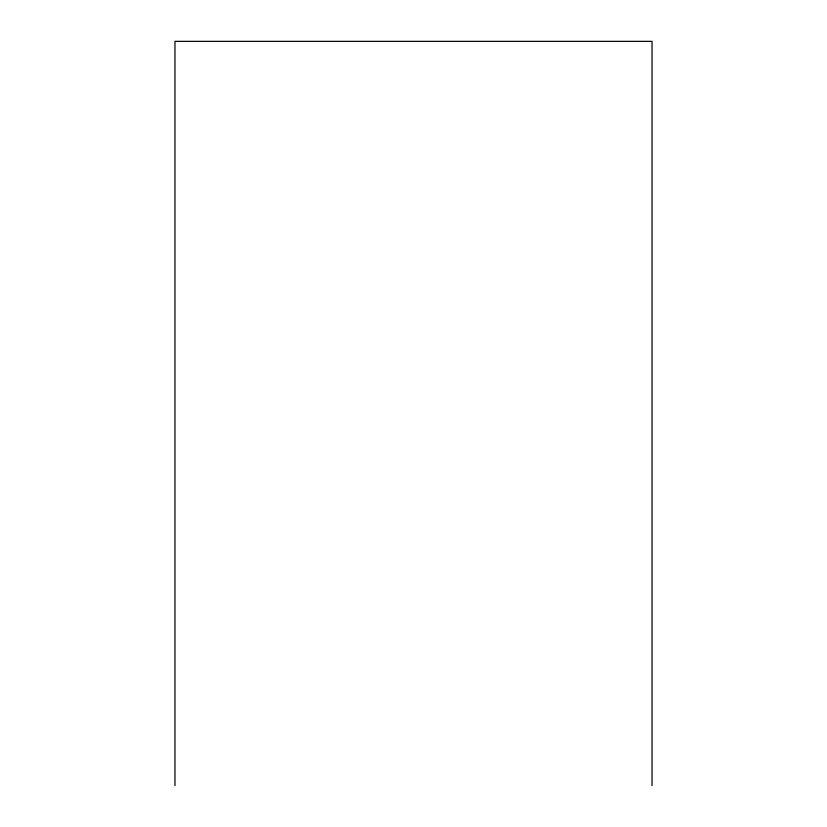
<?xml version="1.0" encoding="UTF-8"?>
<svg xmlns="http://www.w3.org/2000/svg" width="827" height="827" viewBox="0 0 827 827"><rect width="100%" height="100%" fill="white"/><g stroke="black" fill="none" stroke-linecap="round" stroke-linejoin="round"><path stroke-width="1.24" d="M652.038 785.65L652.038 41.35L174.962 41.35L174.962 785.65"/></g></svg>
